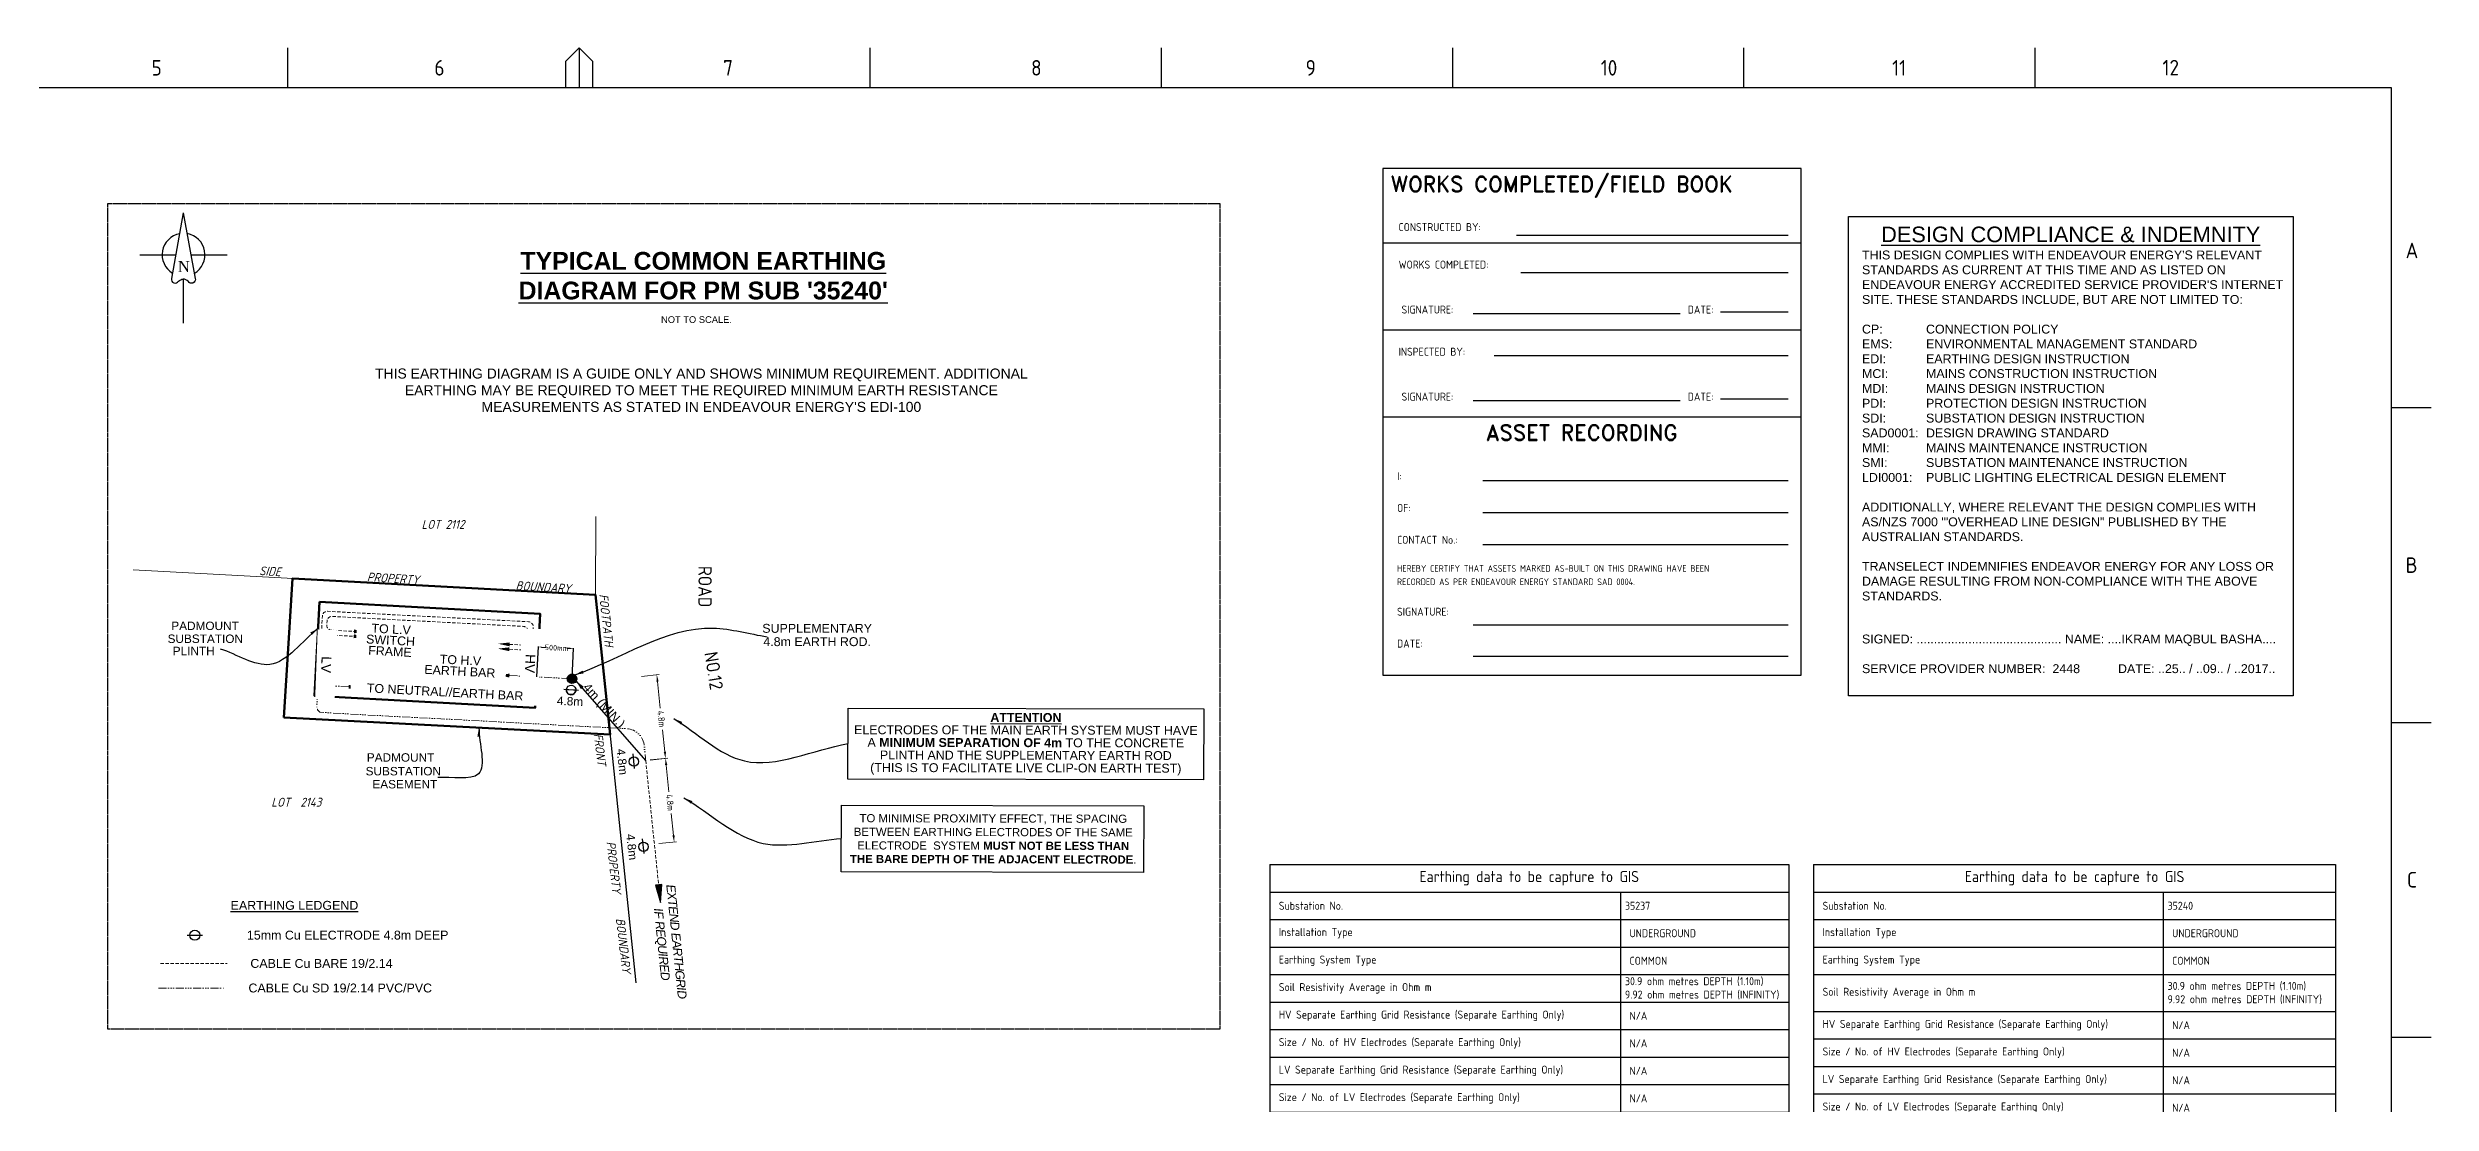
# Paper-space layout 'EARTHING' of a CAD drawing. Extents: x 6 to 839, y -116 to 471.
# Drawn here: x 303 to 839, y 233 to 471 of the extents above; entities that cross this region are included whole.
import ezdxf
from ezdxf.enums import TextEntityAlignment as Align

# ---------------------------------------------------------------- set-up
doc = ezdxf.new("R2010")
doc.units = 0
doc.header["$PDSIZE"] = -5
for name, pattern in [('ACAD_ISO14W100', [24, 12, -3, 0, -3, 0, -3, 0, -3]), ('Cable Exist OH', [1, 1, 0]), ('Cable Exist UG', [8.2, 4, -1.2, 1.8, -1.2]), ('DASHED', [0.75, 0.5, -0.25])]:
    doc.linetypes.add(name, pattern=pattern)
for name, color, linetype in [('_User_HV_Exist', 7, 'Continuous'), ('_User_LV_Exist', 7, 'Continuous'), ('Notes', 7, 'Continuous')]:
    doc.layers.add(name, color=color, linetype=linetype)
doc.styles.add('ARIAL', font='arial.ttf', dxfattribs={"height": 2})
doc.styles.add('Elec', font='romand__.ttf')
doc.styles.add('iecARIAL', font='arial.ttf', dxfattribs={"height": 2})
doc.styles.add('iecISOCP', font='isocp.shx')
doc.styles.add('iecNAME', font='times.ttf')
doc.styles.add('ISOCP', font='isocp.shx')
doc.styles.get("Standard").update_dxf_attribs({"font": 'isocp.shx'})
doc.dimstyles.new('ISO-25', dxfattribs={"dimtxt": 2.5, "dimasz": 2.5, "dimexe": 1.25, "dimexo": 0.625, "dimtad": 1, "dimtxsty": 'Standard', "dimcen": 2.5, "dimadec": 0, "dimazin": 0, "dimtfac": 1, "dimtmove": 0, "dimatfit": 3, "dimfxl": 1, "dimarcsym": 0})
doc.dimstyles.get("Standard").update_dxf_attribs({"dimtxt": 0.18, "dimasz": 0.18, "dimexe": 0.18, "dimexo": 0.0625, "dimgap": 0.09, "dimtad": 0, "dimtih": 1, "dimtoh": 1, "dimdec": 4, "dimzin": 0, "dimdsep": 46, "dimtxsty": 'Standard', "dimcen": 0.09, "dimadec": 0, "dimazin": 0, "dimtfac": 1, "dimtdec": 4, "dimtofl": 0, "dimtmove": 0, "dimatfit": 3, "dimfxl": 1, "dimtolj": 1, "dimtzin": 0, "dimarcsym": 0})
doc.dimstyles.new('UGT1', dxfattribs={"dimtxt": 2.5, "dimasz": 2, "dimexe": 1.25, "dimexo": 0.625, "dimgap": 1, "dimtad": 1, "dimjust": 1, "dimlfac": 1000, "dimtxsty": 'iecISOCP', "dimblk1": 'M05', "dimblk2": 'NONE', "dimsah": 1, "dimcen": 0, "dimse1": 1, "dimse2": 1, "dimadec": 0, "dimazin": 0, "dimtfac": 1, "dimtmove": 0, "dimatfit": 3, "dimfxl": 1, "dimarcsym": 0})

# ---------------------------------------------------------------- blocks, each defined once
blk = doc.blocks.new('ARROW')
blk.add_hatch(color=256).paths.add_polyline_path([(4, -0.64), (4, 0.75), (0, 0)])
for p, q in [((0, 0), (4, 0.75)), ((4, -0.64), (0, 0)), ((4, 0.75), (4, -0.64))]:
    blk.add_line(p, q)
blk = doc.blocks.new('_None')
for p, q in [((-224.12, 37.61), (50.97, 171.88)), ((50.97, 171.88), (136.74, -98.28)), ((136.74, -98.28), (-121.37, -162.18))]:
    blk.add_line(p, q)
blk = doc.blocks.new('M05')
blk.add_hatch(color=256).paths.add_polyline_path([(-2, 0), (-0.7, -0.75), (-0.7, 0.75)])
at = {"color": 1}
blk.add_lwpolyline([(-0.7, 0.75), (-0.7, -0.75), (-2, 0)], close=True, dxfattribs=at)
blk = doc.blocks.new('*D167')
at = {"layer": 'Defpoints', "color": 0, "transparency": 16777216}
for p in [(437.7, 310.29), (442.16, 310.76), (439.66, 291.48)]:
    blk.add_point(p, dxfattribs=at)
at = {"layer": 'Notes', "color": 0, "lineweight": 5, "transparency": 16777216}
for p, q in [((438.7, 310.4), (442.65, 310.81)), ((442.31, 309.26), (442.94, 303.26)), ((443.96, 293.44), (443.44, 298.38)), ((440.65, 291.59), (444.61, 292))]:
    blk.add_line(p, q, dxfattribs=at)
at = {"layer": 'Notes', "color": 0, "transparency": 16777216}
for points in [[(442.56, 309.29), (442.06, 309.24), (442.16, 310.76)], [(444.21, 293.46), (443.71, 293.41), (444.11, 291.95)]]:
    blk.add_solid(points, dxfattribs=at)
at = {"layer": 'Notes', "color": 0, "lineweight": 5, "transparency": 16777216, "insert": (443.19, 300.82), "char_height": 1.5, "attachment_point": 5, "rotation": 275.9336, "style": 'ISOCP'}
blk.add_mtext('4.8m', dxfattribs=at)
blk = doc.blocks.new('JPD_Box-20x10')
at = {"layer": 'Notes', "linetype": 'Continuous'}
blk.add_lwpolyline([(-10, -5), (10, -5), (10, 5), (-10, 5)], close=True, dxfattribs=at)
blk = doc.blocks.new('*D168')
at = {"layer": 'Defpoints', "color": 0, "transparency": 16777216}
for p in [(421.47, 335.41), (413.21, 329.06), (421.13, 328.67)]:
    blk.add_point(p, dxfattribs=at)
at = {"layer": 'Notes', "color": 0, "lineweight": -2, "transparency": 16777216}
for p, q in [((413.21, 329.09), (413.55, 335.9)), ((414.29, 335.77), (415.31, 335.72)), ((420.72, 335.45), (419.94, 335.49)), ((421.13, 328.7), (421.47, 335.5))]:
    blk.add_line(p, q, dxfattribs=at)
at = {"layer": 'Notes', "color": 0, "transparency": 16777216}
for points in [[(414.3, 335.9), (414.29, 335.65), (413.54, 335.81)], [(420.73, 335.58), (420.71, 335.33), (421.47, 335.41)]]:
    blk.add_solid(points, dxfattribs=at)
at = {"layer": 'Notes', "color": 0, "transparency": 16777216, "insert": (417.63, 335.61), "char_height": 1.25, "attachment_point": 5, "rotation": 357.1329}
blk.add_mtext('\\A1;500mm', dxfattribs=at)
blk = doc.blocks.new('*D172')
at = {"layer": 'Defpoints', "color": 0, "transparency": 16777216}
for p in [(435.75, 329.09), (440.21, 329.55), (437.71, 310.28)]:
    blk.add_point(p, dxfattribs=at)
at = {"layer": 'Notes', "color": 0, "lineweight": 5, "transparency": 16777216}
for p, q in [((436.75, 329.19), (440.71, 329.6)), ((440.36, 328.06), (440.99, 322.06)), ((442.01, 312.23), (441.5, 317.18)), ((438.7, 310.38), (442.66, 310.79))]:
    blk.add_line(p, q, dxfattribs=at)
at = {"layer": 'Notes', "color": 0, "transparency": 16777216}
for points in [[(440.61, 328.08), (440.12, 328.03), (440.21, 329.55)], [(442.26, 312.26), (441.76, 312.21), (442.16, 310.74)]]:
    blk.add_solid(points, dxfattribs=at)
at = {"layer": 'Notes', "color": 0, "lineweight": 5, "transparency": 16777216, "insert": (441.24, 319.62), "char_height": 1.5, "attachment_point": 5, "rotation": 275.9336, "style": 'ISOCP'}
blk.add_mtext('4.8m', dxfattribs=at)
blk = doc.blocks.new('NorthPnt 11(NP11)')
for p, q in [((-19.7, 0), (-3.5, 0)), ((3.3, 0), (19.7, 0)), ((-0.1, -10.9), (-0.1, -30.8))]:
    blk.add_line(p, q)
for points in [[(-0.1, 18.8), (-5.4, -10.7, 0.877048), (-2.3, -11.9, -0.1543), (-0.1, -10.9, 0.090511)], [(-0.1, 18.8), (5.3, -10.7, -0.877048), (2.1, -11.9, 0.1543), (-0.1, -10.9, -0.090511)]]:
    blk.add_lwpolyline(points, format="xyb")
for start, end in [(100.5988, 238.8643), (300.0994, 80.4374)]:
    blk.add_arc((0, 0), 9.64, start, end)
at = {"color": 7, "style": 'iecNAME'}
blk.add_text('N', height=5.02, dxfattribs=at).set_placement((-2.6, -7.8))
blk = doc.blocks.new('NOTE_WORKS-COMPLETED')
at = {"lineweight": -3}
for p, q in [((94.11, 97.2), (0, 97.2)), ((94.11, 77.62), (0, 77.62)), ((93.87, 58.03), (0, 58.03))]:
    blk.add_line(p, q, dxfattribs=at)
at = {"color": 7, "linetype": 'Continuous', "lineweight": -3}
for p, q in [((30, 99), (91.13, 99)), ((31, 90.55), (91.13, 90.55)), ((20.3, 81.37), (66.83, 81.37)), ((75.92, 81.71), (91.13, 81.71)), ((25, 71.88), (91.13, 71.88)), ((20.3, 61.78), (66.83, 61.78)), ((75.92, 62.13), (91.13, 62.13)), ((22.5, 43.79), (91.13, 43.79)), ((22.5, 36.59), (91.13, 36.59)), ((22.5, 29.42), (91.13, 29.42)), ((20.3, 11.37), (91.13, 11.37)), ((20.3, 4.28), (91.13, 4.28))]:
    blk.add_line(p, q, dxfattribs=at)
at = {"lineweight": -3}
blk.add_lwpolyline([(0, 0), (94.11, 0), (94.11, 113.95), (0, 113.95)], close=True, dxfattribs=at)
at = {"color": 7, "lineweight": -3, "style": 'Elec'}
blk.add_text('WORKS COMPLETED/FIELD BOOK', height=3.5, dxfattribs=at).set_placement((1.75, 110.45), align=Align.MIDDLE_LEFT)
at = {"color": 7, "lineweight": -3}
for s, p in [('CONSTRUCTED BY:', (3.51, 100.79)), ('WORKS COMPLETED:', (3.52, 92.34)), ('INSPECTED BY:', (3.52, 72.76))]:
    blk.add_text(s, height=1.79, dxfattribs=at).set_placement(p, align=Align.MIDDLE_LEFT)
for s, p in [('SIGNATURE:', (10, 82.23)), ('DATE:', (71.45, 82.23)), ('SIGNATURE:', (10, 62.65)), ('DATE:', (71.45, 62.65))]:
    blk.add_text(s, height=1.79, dxfattribs=at).set_placement(p, align=Align.MIDDLE_CENTER)
at = {"color": 7, "lineweight": -3, "style": 'Elec'}
blk.add_text('ASSET RECORDING', height=3.5, dxfattribs=at).set_placement((23.19, 56.32), align=Align.TOP_LEFT)
at = {"color": 7, "lineweight": -3, "insert": (3.17, 45.68), "char_height": 1.79, "width": 89.6105, "attachment_point": 1, "line_spacing_factor": 1.2}
blk.add_mtext('I:\\P\\POF:\\P\\PCONTACT No.:\\P{\\H0.83799x;\\PHEREBY CERTIFY THAT ASSETS MARKED AS-BUILT ON THIS DRAWING HAVE BEEN\\PRECORDED AS PER ENDEAVOUR ENERGY STANDARD SAD 0004.}\\P\\PSIGNATURE:\\P\\PDATE:', dxfattribs=at)
at = {"color": 7, "lineweight": -3}
for tag, p in [('CONSTRUCTEDBY', (32.92, 99.87)), ('WORKSCOMPLETED', (32.93, 91.44)), ('SIGNATURE', (23.86, 81.87)), ('DATE', (77.31, 82.21)), ('INSPECTEDBY', (25.68, 72.38)), ('DATE', (77.75, 62.63)), ('SIGNATURE', (24.59, 62.28)), ('ASSETRECORD', (28.77, 44.53)), ('ASSETRECORDOF', (28.5, 37.33)), ('CONTACTNO', (28.5, 30.15)), ('SIGNATURE', (31.79, 12.95)), ('DATE', (32, 5.02))]:
    blk.add_attdef(tag, p, '', height=1.79, dxfattribs=at)
blk = doc.blocks.new('*T225')
at = {"layer": 'Notes', "lineweight": -2, "transparency": 16777216}
for p, q in [((0, 0), (116.72, 0)), ((0, 0), (0, -123.73)), ((116.72, 0), (116.72, -123.73)), ((0, -6.19), (116.72, -6.19)), ((78.89, -6.19), (78.89, -123.73)), ((0, -12.37), (116.72, -12.37)), ((0, -18.56), (116.72, -18.56)), ((0, -24.75), (116.72, -24.75)), ((0, -30.93), (116.72, -30.93)), ((0, -37.12), (116.72, -37.12)), ((0, -43.31), (116.72, -43.31)), ((0, -49.49), (116.72, -49.49)), ((0, -55.68), (116.72, -55.68)), ((0, -61.87), (116.72, -61.87)), ((0, -68.05), (116.72, -68.05)), ((0, -74.24), (116.72, -74.24)), ((0, -80.43), (116.72, -80.43)), ((0, -86.61), (116.72, -86.61)), ((0, -92.8), (116.72, -92.8)), ((0, -98.99), (116.72, -98.99)), ((0, -105.17), (116.72, -105.17)), ((0, -111.36), (116.72, -111.36)), ((0, -117.54), (116.72, -117.54)), ((0, -123.73), (116.72, -123.73))]:
    blk.add_line(p, q, dxfattribs=at)
at = {"layer": 'Notes', "color": 0, "transparency": 16777216}
for s, insert, char_height, width, attachment_point in [('Earthing data to be capture to GIS', (58.36, -3.09), 2.5, 114.7151, 5), (' Substation No. ', (1, -9.28), 1.8, 76.8903, 4), ('35237', (79.89, -9.28), 1.8, 35.8248, 4), (' Installation Type', (1, -15.47), 1.8, 76.8903, 4), (' UNDERGROUND', (79.89, -15.47), 1.8, 35.8248, 4), (' Earthing System Type', (1, -21.65), 1.8, 76.8903, 4), (' COMMON', (79.89, -21.65), 1.8, 35.8248, 4), (' Soil Resistivity Average in Ohm m', (1, -27.84), 1.8, 76.8903, 4), ('30.9 ohm metres DEPTH (1.10m)\\P9.92 ohm metres DEPTH (INFINITY)', (79.89, -27.84), 1.8, 35.8248, 4), (' HV Separate Earthing Grid Resistance (Separate Earthing Only)', (1, -34.03), 1.8, 76.8903, 4), (' N/A', (79.89, -34.03), 1.8, 35.8248, 4), (' Size / No. of HV Electrodes (Separate Earthing Only)', (1, -40.21), 1.8, 76.8903, 4), (' N/A', (79.89, -40.21), 1.8, 35.8248, 4), (' LV Separate Earthing Grid Resistance (Separate Earthing Only)', (1, -46.4), 1.8, 76.8903, 4), (' N/A', (79.89, -46.4), 1.8, 35.8248, 4), (' Size / No. of LV Electrodes (Separate Earthing Only)', (1, -52.59), 1.8, 76.8903, 4), (' N/A', (79.89, -52.59), 1.8, 35.8248, 4), (' Combined Earth Resistance in Ohms (For Common Earthing)', (1, -58.77), 1.8, 76.8903, 4), ('1.56 ohm', (79.89, -58.77), 1.8, 35.8248, 4), (' Size / No. of Combined Electrodes (Common Earthing)', (1, -64.96), 1.8, 76.8903, 4), (' 2 x 4.8m', (79.89, -64.96), 1.8, 35.8248, 4), (' Size / No. of the Supplementary Electrode', (1, -71.15), 1.8, 76.8903, 4), (' 1 x 4.8m', (79.89, -71.15), 1.8, 35.8248, 4), (' Bonding Conductor Size in mm2 (Insulated / Bare)', (1, -77.33), 1.8, 76.8903, 4), (' INSULATED 19/2.14 PVC/PVC', (79.89, -77.33), 1.8, 35.8248, 4), (' Connection Type (CAD or Crimp)', (1, -83.52), 1.8, 76.8903, 4), (' Crimp', (79.89, -83.52), 1.8, 35.8248, 4), (' Ambient Temperature / Weather Condition', (1, -89.71), 1.8, 76.8903, 4), ('27 deg C', (79.89, -89.71), 1.8, 35.8248, 4), (' Date of Soil Test', (1, -95.89), 1.8, 76.8903, 4), ('30/03/2016', (79.89, -95.89), 1.8, 35.8248, 4), (' Insulated depth from Ground Level (in Metres)', (1, -102.08), 1.8, 76.8903, 4), (' NIL', (79.89, -102.08), 1.8, 35.8248, 4), (' Length of MEN Connection Cable (in Metres)', (1, -108.27), 1.8, 76.8903, 4), (' Total length of Earth Electrode System Cable (incl. Insulated & Bare in        Metres)', (1, -114.45), 1.8, 76.8903, 4), (' NIL', (79.89, -108.27), 1.8, 35.8248, 4), (' INSULATED: 12 (m)\\P BARE: 15(m)', (79.89, -114.45), 1.8, 35.8248, 4), (' Measured Earth Resistance in Ohms (to be measured by L1 ASP on commissioning)', (1, -120.64), 1.8, 76.8903, 4), ('  _ Ohm', (79.89, -120.64), 1.8, 35.8248, 4)]:
    blk.add_mtext(s, dxfattribs=dict(at, insert=insert, char_height=char_height, width=width, attachment_point=attachment_point))
blk = doc.blocks.new('A1_FRAME_TITLE')
at = {"layer": 'Notes', "linetype": 'Continuous'}
for p, q in [((351.17, 574.39), (351.17, 583.39)), ((413.68, 580.39), (416.68, 583.39)), ((413.68, 574.39), (413.68, 580.39)), ((416.68, 583.39), (416.68, 574.39)), ((416.68, 583.39), (419.68, 580.39)), ((419.68, 580.39), (419.68, 574.39)), ((482.19, 574.39), (482.19, 583.39)), ((547.7, 574.39), (547.7, 583.39)), ((613.21, 574.39), (613.21, 583.39)), ((678.72, 574.39), (678.72, 583.39)), ((744.23, 574.39), (744.23, 583.39)), ((833.35, 502.43), (824.35, 502.43)), ((824.37, 431.68), (833.35, 431.68)), ((824.35, 360.93), (833.35, 360.93))]:
    blk.add_line(p, q, dxfattribs=at)
at = {"layer": 'Notes', "color": 3, "linetype": 'Continuous'}
blk.add_line((824.37, 5.97), (824.37, 574.39), dxfattribs=at)
at = {"layer": 'Notes', "color": 3, "linetype": 'Continuous', "flags": 128}
blk.add_lwpolyline([(824.37, 574.39), (149.5, 574.39)], dxfattribs=at)
at = {"layer": 'Notes', "color": 7, "style": 'iecISOCP'}
for s, p in [('5', (320.5, 577.12)), ('6', (384.13, 577.12)), ('7', (449.08, 577.12)), ('8', (518.36, 577.12)), ('9', (580.11, 577.12)), ('10', (646.5, 577.12)), ('11', (712.06, 577.12)), ('12', (772.87, 577.16)), ('A', (827.58, 536.06)), ('B', (827.58, 465.31)), ('C', (827.87, 394.56))]:
    blk.add_text(s, height=3.5, dxfattribs=at).set_placement(p)
for tag, p in [('CAP_NO', (513.19, 43.46)), ('IE_NUM', (513.05, 37.81)), ('REF_No_1', (335.24, 32.31)), ('REF_1', (362.52, 32.31)), ('GEN_WO', (441.71, 31.76)), ('HV_SWITCH', (513.46, 32.16)), ('REF_No_2', (335.24, 26.31)), ('REF_2', (362.52, 26.31)), ('OH_WO', (441.71, 25.81)), ('UBD_REF', (513.05, 25.83)), ('REF_No_3', (335.24, 20.31)), ('REF_3', (362.52, 20.31)), ('UG_WO', (441.71, 20.05)), ('GIS_MAP_No', (513.05, 20.04)), ('REF_No_4', (335.24, 14.31)), ('REF_4', (362.52, 14.31)), ('SUB_WO', (441.71, 13.81)), ('HV_OP_DIAG', (513.33, 14.2)), ('LGA', (512.95, 7.78))]:
    blk.add_attdef(tag, p, '', height=2.5, dxfattribs=at)
at = {"layer": 'Notes', "style": 'iecISOCP'}
for tag, p in [('T1', (684.37, 39.47)), ('T2', (684.37, 34.35)), ('T3', (684.37, 28.92)), ('T4', (684.37, 23.66)), ('T5', (684.37, 18.23)), ('T6', (684.37, 12.97))]:
    blk.add_attdef(tag, text='', height=3.5, dxfattribs=at).set_placement(p, align=Align.CENTER)
at = {"layer": 'Notes', "color": 7, "style": 'iecISOCP'}
for tag, p in [('scale', (567.76, 33.27)), ('DRAWN', (567.76, 24.93)), ('DATE', (567.76, 16.88)), ('DESIGN', (605.62, 9.15))]:
    blk.add_attdef(tag, text='', height=2.5, dxfattribs=at).set_placement(p, align=Align.CENTER)
at = {"layer": 'Notes', "color": 4, "style": 'iecISOCP'}
blk.add_attdef('NUM', text='', height=7, dxfattribs=at).set_placement((792.37, 20.12), align=Align.MIDDLE_CENTER)
at = {"layer": 'Notes', "color": 1, "style": 'iecISOCP'}
blk.add_attdef('REV', text='', height=5, dxfattribs=at).set_placement((820.05, 17.1), align=Align.CENTER)
at = {"layer": 'Notes', "color": 7, "style": 'iecISOCP'}
for tag, p in [('NS', (790.71, 8.12)), ('SHTS', (805.41, 8.12))]:
    blk.add_attdef(tag, text='', height=2.5, dxfattribs=at).set_placement(p, align=Align.MIDDLE)
at = {"layer": 'Notes', "style": 'iecISOCP'}
blk.add_attdef('ExportID', (9.08, 2.39), '', height=2.5, dxfattribs=at)
at = {"layer": 'Notes', "style": 'iecISOCP', "flags": 1}
for tag, p in [('ProjectType', (14.17, -26.8)), ('ProjectNumber', (23.56, -26.82)), ('DrawingNumber', (35.51, -26.8)), ('ProjectDescription', (47.56, -26.83)), ('ExportDate', (60.28, -26.79)), ('ExportUserName', (69.15, -26.8)), ('DesignerCompanyName', (81.48, -26.79)), ('ExportAreaOfInterest', (97.1, -26.81)), ('GIS_SUCCESS', (112, -26.78)), ('CAD_SUCCESS', (121.79, -26.78)), ('DEPOTCODE', (132.11, -26.88)), ('ExportCategories', (140.08, -26.8)), ('Comments', (154.38, -26.88))]:
    blk.add_attdef(tag, p, '', height=1, dxfattribs=at)
blk = doc.blocks.new('*T250')
at = {"layer": 'Notes', "lineweight": -2, "transparency": 16777216}
for p, q in [((0, 0), (117.41, 0)), ((0, 0), (0, -125.84)), ((117.41, 0), (117.41, -125.84)), ((0, -6.19), (117.41, -6.19)), ((78.63, -6.19), (78.63, -125.84)), ((0, -12.37), (117.41, -12.37)), ((0, -18.56), (117.41, -18.56)), ((0, -24.75), (117.41, -24.75)), ((0, -33.04), (117.41, -33.04)), ((0, -39.23), (117.41, -39.23)), ((0, -45.41), (117.41, -45.41)), ((0, -51.6), (117.41, -51.6)), ((0, -57.79), (117.41, -57.79)), ((0, -63.97), (117.41, -63.97)), ((0, -70.16), (117.41, -70.16)), ((0, -76.35), (117.41, -76.35)), ((0, -82.53), (117.41, -82.53)), ((0, -88.72), (117.41, -88.72)), ((0, -94.91), (117.41, -94.91)), ((0, -101.09), (117.41, -101.09)), ((0, -107.28), (117.41, -107.28)), ((0, -113.47), (117.41, -113.47)), ((0, -119.65), (117.41, -119.65)), ((0, -125.84), (117.41, -125.84))]:
    blk.add_line(p, q, dxfattribs=at)
at = {"layer": 'Notes', "color": 0, "transparency": 16777216}
for s, insert, char_height, width, attachment_point in [('Earthing data to be capture to GIS', (58.71, -3.09), 2.5, 115.4144, 5), (' Substation No. ', (1, -9.28), 1.8, 76.6348, 4), ('35240', (79.63, -9.28), 1.8, 36.7796, 4), (' Installation Type', (1, -15.47), 1.8, 76.6348, 4), (' UNDERGROUND', (79.63, -15.47), 1.8, 36.7796, 4), (' Earthing System Type', (1, -21.65), 1.8, 76.6348, 4), (' COMMON', (79.63, -21.65), 1.8, 36.7796, 4), ('30.9 ohm metres DEPTH (1.10m)\\P9.92 ohm metres DEPTH (INFINITY)', (79.63, -28.89), 1.8, 36.7796, 4), (' Soil Resistivity Average in Ohm m', (1, -28.89), 1.8, 76.6348, 4), (' HV Separate Earthing Grid Resistance (Separate Earthing Only)', (1, -36.13), 1.8, 76.6348, 4), (' N/A', (79.63, -36.13), 1.8, 36.7796, 4), (' Size / No. of HV Electrodes (Separate Earthing Only)', (1, -42.32), 1.8, 76.6348, 4), (' N/A', (79.63, -42.32), 1.8, 36.7796, 4), (' LV Separate Earthing Grid Resistance (Separate Earthing Only)', (1, -48.51), 1.8, 76.6348, 4), (' N/A', (79.63, -48.51), 1.8, 36.7796, 4), (' Size / No. of LV Electrodes (Separate Earthing Only)', (1, -54.69), 1.8, 76.6348, 4), (' N/A', (79.63, -54.69), 1.8, 36.7796, 4), (' Combined Earth Resistance in Ohms (For Common Earthing)', (1, -60.88), 1.8, 76.6348, 4), ('1.56 ohm', (79.63, -60.88), 1.8, 36.7796, 4), (' Size / No. of Combined Electrodes (Common Earthing)', (1, -67.07), 1.8, 76.6348, 4), (' 2 x 4.8m', (79.63, -67.07), 1.8, 36.7796, 4), (' Size / No. of the Supplementary Electrode', (1, -73.25), 1.8, 76.6348, 4), (' 1 x 4.8m', (79.63, -73.25), 1.8, 36.7796, 4), (' Bonding Conductor Size in mm2 (Insulated / Bare)', (1, -79.44), 1.8, 76.6348, 4), (' INSULATED 19/2.14 PVC/PVC', (79.63, -79.44), 1.8, 36.7796, 4), (' Connection Type (CAD or Crimp)', (1, -85.63), 1.8, 76.6348, 4), (' Crimp', (79.63, -85.63), 1.8, 36.7796, 4), (' Ambient Temperature / Weather Condition', (1, -91.81), 1.8, 76.6348, 4), ('27 deg C', (79.63, -91.81), 1.8, 36.7796, 4), (' Date of Soil Test', (1, -98), 1.8, 76.6348, 4), ('30/03/2016', (79.63, -98), 1.8, 36.7796, 4), (' Insulated depth from Ground Level (in Metres)', (1, -104.19), 1.8, 76.6348, 4), (' NIL', (79.63, -104.19), 1.8, 36.7796, 4), (' Length of MEN Connection Cable (in Metres)', (1, -110.37), 1.8, 76.6348, 4), (' NIL', (79.63, -110.37), 1.8, 36.7796, 4), (' Total length of Earth Electrode System Cable (incl. Insulated & Bare in        Metres)', (1, -116.56), 1.8, 76.6348, 4), (' INSULATED: 12 (m)\\P BARE: 15(m)', (79.63, -116.56), 1.8, 36.7796, 4), (' Measured Earth Resistance in Ohms (to be measured by L1 ASP on commissioning)', (1, -122.75), 1.8, 76.6348, 4), ('  _ Ohm', (79.63, -122.75), 1.8, 36.7796, 4)]:
    blk.add_mtext(s, dxfattribs=dict(at, insert=insert, char_height=char_height, width=width, attachment_point=attachment_point))
blk = doc.blocks.new('NOTE_DESIGN-COMPLIANCE')
at = {"layer": 'Notes'}
blk.add_lwpolyline([(0, 100.5), (100, 100.5), (100, -7.25), (0, -7.25)], close=True, dxfattribs=at)
at = {"layer": 'Notes', "style": 'ARIAL'}
blk.add_text('%%UDESIGN COMPLIANCE & INDEMNITY', height=3.5, dxfattribs=at).set_placement((50, 96.5), align=Align.MIDDLE_CENTER)
at = {"layer": 'Notes', "insert": (3.04, 92.87), "char_height": 1.8, "width": 95.3823, "attachment_point": 1, "style": 'ARIAL'}
blk.add_mtext('\\pt14.4;{\\H1.1111x;THIS DESIGN COMPLIES WITH ENDEAVOUR ENERGY\'S RELEVANT STANDARDS AS CURRENT AT THIS TIME AND AS LISTED ON ENDEAVOUR ENERGY ACCREDITED SERVICE PROVIDER\'S INTERNET SITE. THESE STANDARDS INCLUDE, BUT ARE NOT LIMITED TO:\\P\\PCP:^ICONNECTION POLICY\\PEMS:^IENVIRONMENTAL MANAGEMENT STANDARD\\PEDI:^IEARTHING DESIGN INSTRUCTION\\PMCI:^IMAINS CONSTRUCTION INSTRUCTION\\PMDI:^IMAINS DESIGN INSTRUCTION\\PPDI:^IPROTECTION DESIGN INSTRUCTION\\PSDI:^ISUBSTATION DESIGN INSTRUCTION\\PSAD0001:^IDESIGN DRAWING STANDARD\\PMMI:^IMAINS MAINTENANCE INSTRUCTION\\PSMI:^ISUBSTATION MAINTENANCE INSTRUCTION\\PLDI0001:^IPUBLIC LIGHTING ELECTRICAL DESIGN ELEMENT\\P\\PADDITIONALLY, WHERE RELEVANT THE DESIGN COMPLIES WITH\\PAS/NZS 7000 \'"OVERHEAD LINE DESIGN" PUBLISHED BY THE AUSTRALIAN STANDARDS.\\P\\PTRANSELECT INDEMNIFIES ENDEAVOR ENERGY FOR ANY LOSS OR DAMAGE RESULTING FROM NON-COMPLIANCE WITH THE ABOVE STANDARDS.\\P\\P}\\P{\\H1.1111x;SIGNED: .......................................... NAME: ....IKRAM MAQBUL BASHA....\\P\\PSERVICE PROVIDER NUMBER:  2448           DATE: ..25.. / ..09.. / ..2017..}', dxfattribs=at)

psp = doc.layouts.new('EARTHING')

# ---------------------------------------------------------------- hatches: boundary and pattern name
at = {"layer": 'Notes'}
h = psp.add_hatch(color=256, dxfattribs=at)
edge = h.paths.add_edge_path()
edge.add_ellipse((421.13098, 328.6663), major_axis=(-0.50767, -0.94048), ratio=1, start_angle=0, end_angle=360)
h = psp.add_hatch(color=256, dxfattribs=at)
edge = h.paths.add_edge_path()
edge.add_ellipse((437.66711, 310.27331), major_axis=(0.90948, -0.56132), ratio=1, start_angle=225, end_angle=585)
h = psp.add_hatch(color=256, dxfattribs=at)
edge = h.paths.add_edge_path()
edge.add_ellipse((439.62866, 291.42242), major_axis=(0.90948, -0.56132), ratio=1, start_angle=225, end_angle=585)

# ---------------------------------------------------------------- linework, layer by layer
at = {"layer": '_User_LV_Exist', "color": 7, "linetype": 'Cable Exist UG', "flags": 128}
psp.add_lwpolyline([(405.469, 348.63081), (426.44012, 347.49444), (426.51124, 346.78648), (427.51141, 337.17258)], dxfattribs=at)
at = {"layer": 'Notes', "linetype": 'Continuous', "lineweight": 15, "ltscale": 0.5}
for p, q in [((426.45584, 365.14263), (426.44021, 347.49446)), ((426.44021, 347.49446), (322.37942, 353.13717))]:
    psp.add_line(p, q, dxfattribs=at)
at = {"layer": 'Notes', "color": 7}
for p, q in [((426.44021, 347.49363), (435.48866, 260.31215)), ((437.70942, 310.278), (422.07146, 328.15863))]:
    psp.add_line(p, q, dxfattribs=at)
at = {"layer": 'Notes'}
for p, q in [((422.5692, 326.05067), (419.2485, 326.21987)), ((435.20914, 308.49328), (434.84709, 311.79851)), ((437.37288, 289.33633), (437.01083, 292.64156)), ((334.51886, 270.99593), (338.01886, 270.99593))]:
    psp.add_line(p, q, dxfattribs=at)
at = {"layer": 'Notes', "color": 8, "linetype": 'DASHED', "lineweight": 9, "ltscale": 1.5}
psp.add_line((328.54537, 264.63539), (343.54537, 264.63539), dxfattribs=at)
at = {"layer": 'Notes', "color": 8, "linetype": 'ACAD_ISO14W100', "lineweight": 9, "ltscale": 0.15}
psp.add_line((328.11702, 259.11259), (343.11702, 259.11259), dxfattribs=at)
at = {"layer": 'Notes', "lineweight": 50}
psp.add_lwpolyline([(356.29594, 319.95274), (357.33604, 336.61686), (358.24256, 351.19242), (426.4402, 347.49446), (429.69635, 316.1208), (356.29594, 319.95274)], dxfattribs=at)
psp.add_lwpolyline([(364.35484, 345.92432), (413.97204, 343.24022), (412.82897, 322.10986), (363.21177, 324.79397)], close=True, dxfattribs=at)
at = {"layer": 'Notes', "color": 8, "linetype": 'DASHED', "lineweight": 9, "ltscale": 1.5, "flags": 128}
for points in [[(407.04042, 335.29076), (409.82137, 335.14661), (411.01907, 335.08453, 0.414213562), (412.17453, 336.12611), (412.39195, 340.32063, 0.414213562), (411.35037, 341.4761), (366.12134, 343.8205, 0.414213562), (364.96587, 342.77892), (364.80539, 339.68293, 0.414213562), (365.84698, 338.52746), (372.91217, 338.16124)], [(407.09736, 336.38928), (409.97748, 336.23999, 0.414213562), (411.13295, 337.28158), (411.23649, 339.27904, 0.414213562), (410.1949, 340.43451), (367.16292, 342.66504, 0.414213562), (366.00746, 341.62345), (365.96086, 340.72451, 0.414213562), (367.00244, 339.56905), (372.96911, 339.25977)]]:
    psp.add_lwpolyline(points, format="xyb", dxfattribs=at)
at = {"layer": 'Notes', "color": 8, "linetype": 'ACAD_ISO14W100', "lineweight": 9, "ltscale": 0.15, "flags": 128}
psp.add_lwpolyline([(370.89334, 326.84971), (364.86791, 327.1691, 0.234571834), (363.86162, 324.9797), (363.71665, 322.64877, 0.272434586), (364.38039, 321.12737), (371.27828, 320.71028), (433.46985, 317.43905, -0.376948176), (437.37298, 313.5196), (437.74594, 309.92615)], format="xyb", dxfattribs=at)
psp.add_lwpolyline([(407.05207, 329.3714), (421.13098, 328.6663)], dxfattribs=at)
at = {"layer": 'Notes'}
psp.add_lwpolyline([(419.8414, 326.18795, 1), (421.9763, 326.08258)], format="xyb", close=True, dxfattribs=at)
at = {"layer": 'Notes', "color": 8, "linetype": 'DASHED', "lineweight": 9, "ltscale": 1.5, "flags": 128}
psp.add_lwpolyline([(437.70942, 310.278), (441.02148, 278.36644)], dxfattribs=at)
at = {"layer": 'Notes'}
psp.add_circle((336.26886, 270.99593), 1.125, dxfattribs=at)
for centre, major_axis, start_param, end_param in [((420.9195, 326.13466), (-0.91031, 0.55997), 5.497787144, 11.780972451), ((421.13098, 328.6663), (0.94048, -0.50767), 3.926990817, 10.210176124), ((435.03995, 310.03785), (-0.40667, -0.98836), 5.497787144, 11.780972451), ((437.20369, 290.8809), (-0.40667, -0.98836), 5.497787144, 11.780972451)]:
    psp.add_ellipse(centre, major_axis=major_axis, ratio=1, start_param=start_param, end_param=end_param, dxfattribs=at)
at = {"layer": 'Notes', "linetype": 'ACAD_ISO14W100', "ltscale": 0.5}
for points in [[(372.00743, 337.77214), (374.63897, 338.07174), (372.05251, 338.6418)], [(372.06437, 338.87066), (374.69591, 339.17026), (372.10945, 339.74033)], [(407.01788, 334.85592), (404.43142, 335.42599), (407.06296, 335.72559)], [(407.07482, 335.95445), (404.48836, 336.52452), (407.1199, 336.82412)], [(370.86988, 326.41492), (373.50204, 326.70897), (370.91679, 327.28449)], [(407.02943, 328.93657), (404.44311, 329.50726), (407.07472, 329.80622)]]:
    psp.add_solid(points, dxfattribs=at)
at = {"layer": 'Notes', "color": 7}
psp.add_solid([(423.77168, 326.84717), (423.1269, 326.31924), (422.07146, 328.15863)], dxfattribs=at)

# ---------------------------------------------------------------- block references
for name, p in [('*T225', (578.10155, 286.89938)), ('*T250', (700.42767, 286.89938))]:
    psp.add_blockref(name, p)
at = {"layer": 'Notes'}
psp.add_blockref('NOTE_WORKS-COMPLETED', (603.55918, 329.43136), dxfattribs=at)
at = {"layer": 'Notes', "lineweight": 0, "xscale": 0.4999999999999994, "yscale": 0.4999999999999994, "zscale": 0.75}
psp.add_blockref('NorthPnt 11(NP11)', (333.7347, 423.98078, -3.06395), dxfattribs=at)
at = {"layer": 'Notes', "color": 0, "lineweight": -3}
psp.add_blockref('NOTE_DESIGN-COMPLIANCE', (708.27647, 332.07195), dxfattribs=at)
at = {"layer": 'Notes', "xscale": -3.4, "yscale": 1.5, "zscale": 1.1111111111111, "rotation": 359.8764914367334}
psp.add_blockref('JPD_Box-20x10', (515.71966, 292.64522), dxfattribs=at)
at = {"layer": 'Notes', "xscale": -1, "rotation": 276.6793403122247}
psp.add_blockref('ARROW', (441.02148, 278.36644), dxfattribs=at)

# ---------------------------------------------------------------- texts
at = {"layer": 'Notes', "color": 7, "style": 'ARIAL'}
psp.add_text('NOT TO SCALE.', height=1.5, dxfattribs=at).set_placement((449.12803, 408.21845), align=Align.BOTTOM_CENTER)
at = {"layer": 'Notes', "color": 9, "linetype": 'DASHED', "lineweight": 9, "ltscale": 0.5, "style": 'iecISOCP', "oblique": 15}
for s, p in [('LOT 2112', (392.10397, 363.35691)), ('LOT  2143', (359.11547, 300.89962))]:
    psp.add_text(s, height=2, dxfattribs=at).set_placement(p, align=Align.MIDDLE_CENTER)
for s, rotation, p in [('SIDE                 PROPERTY                   BOUNDARY', 356.6977013, (385.8229, 350.94144)), ('FOOTPATH', 276.1403485, (428.82555, 341.84634)), ('FRONT               PROPERTY', 276.7, (429.09866, 298.38868)), ('BOUNDARY', 276.7, (432.69658, 268.67172))]:
    psp.add_text(s, height=2, rotation=rotation, dxfattribs=at).set_placement(p, align=Align.MIDDLE_CENTER)
at = {"layer": 'Notes'}
for s, rotation, p in [('ROAD', 269.9984831, (451.0637, 349.38114)), ('NO.12', 279.1121716, (453.02349, 330.45637))]:
    psp.add_text(s, height=3, rotation=rotation, dxfattribs=at).set_placement(p, align=Align.MIDDLE_CENTER)
at = {"layer": 'Notes', "style": 'ARIAL'}
for s, p in [('SUBSTATION', (330.14785, 336.70291)), ('PADMOUNT', (330.98285, 339.60623)), ('PLINTH', (331.30512, 333.95316)), ('PADMOUNT', (374.96382, 310.00947)), ('SUBSTATION', (374.69419, 306.92931)), ('EASEMENT', (376.21847, 304.00032))]:
    psp.add_text(s, height=1.9, dxfattribs=at).set_placement(p)
at = {"layer": 'Notes', "color": 7, "style": 'ARIAL'}
for s, p in [('SUPPLEMENTARY', (463.92981, 338.9943)), ('4.8m EARTH ROD.', (464.15854, 335.99754))]:
    psp.add_text(s, height=2, dxfattribs=at).set_placement(p)
psp.add_text('4m (MIN.)', height=2, rotation=312.3602325, dxfattribs=at).set_placement((423.44929, 326.58321))
at = {"layer": 'Notes', "style": 'ARIAL'}
for rotation, p in [(357.3046283, (417.68726, 322.80252)), (276.6339872, (431.14003, 312.81192)), (276.6339872, (433.30376, 293.65497))]:
    psp.add_text('4.8m', height=1.9, rotation=rotation, dxfattribs=at).set_placement(p)
at = {"layer": 'Notes', "insert": (450.6413, 424.62387), "char_height": 4, "width": 114.8118819, "attachment_point": 2, "style": 'ARIAL'}
psp.add_mtext("{\\fArial|b1|i0|c0|p34;\\LTYPICAL COMMON EARTHING ^JDIAGRAM FOR PM SUB '35240'}", dxfattribs=at)
at = {"layer": 'Notes', "linetype": 'Continuous', "insert": (450.22171, 395.39602), "char_height": 5.625, "width": 152.0394207, "attachment_point": 5, "style": 'iecARIAL'}
psp.add_mtext("{\\H0.4x;\\PTHIS EARTHING DIAGRAM IS A GUIDE ONLY AND SHOWS MINIMUM REQUIREMENT. ADDITIONAL EARTHING MAY BE REQUIRED TO MEET THE REQUIRED MINIMUM EARTH RESISTANCE MEASUREMENTS AS STATED IN ENDEAVOUR ENERGY'S EDI-100}", dxfattribs=at)
at = {"layer": 'Notes', "insert": (438.13033, 285.06056), "char_height": 2, "attachment_point": 7, "rotation": 275.9239223, "style": 'ARIAL'}
psp.add_mtext_dynamic_manual_height_columns('\\pi3.169;{\\fArial|b0|i1|c0|p34;\\T0.9;EXTEND EARTHGRID\\P\\pi8.1574;IF REQUIRED}', width=32.7827573, gutter_width=1, heights=[0], dxfattribs=at)
at = {"layer": 'Notes', "char_height": 2, "style": 'ARIAL'}
for s, insert, attachment_point in [('{\\LEARTHING LEDGEND}', (358.69069, 277.69836), 5), ('15mm Cu ELECTRODE 4.8m DEEP ', (347.99136, 271.00621), 4), (' CABLE Cu BARE 19/2.14', (347.99136, 264.63539), 4), (' CABLE Cu SD 19/2.14 PVC/PVC', (347.56301, 259.11259), 4)]:
    psp.add_mtext(s, dxfattribs=dict(at, insert=insert, attachment_point=attachment_point))

# ---------------------------------------------------------------- dimensions: what is measured, and where the dimension line sits
at = {"layer": 'Notes', "color": 8, "lineweight": 5}
for base, p1, p2, picture, middle in [((440.20931, 329.54972), (437.70942, 310.278), (435.75458, 329.08673), '*D172', (441.24166, 319.61694)), ((442.15719, 310.75589), (439.6573, 291.48417), (437.70245, 310.2929), '*D167', (443.18953, 300.82311))]:
    dim = psp.add_linear_dim(base=base, p1=p1, p2=p2, angle=95.9336106, text='4.8m', dimstyle='ISO-25', override={"dimtxt": 1.5, "dimasz": 1.5, "dimexe": 0.5, "dimexo": 1, "dimtad": 0, "dimtxsty": 'ISOCP', "dimlwd": 5, "dimlwe": 5}, dxfattribs=at)
    dim.commit()
    dim.dimension.update_dxf_attribs({"geometry": picture, "text_midpoint": middle, "dimtype": 161})

# ---------------------------------------------------------------- leaders
at = {"layer": 'Notes', "color": 8, "lineweight": 15, "path_type": 1}
for points in [[(364.03203, 339.9569), (353.14723, 331.86158), (342.07598, 335.32778)], [(421.74589, 329.54044), (452.908, 340.04859), (465.03642, 338.07824)], [(400.1931, 317.64602), (400.05481, 307.24978), (390.93926, 306.42461)], [(444.04411, 319.6847), (459.89719, 310.17777), (483.22143, 314.07031)], [(446.31196, 301.85912), (464.1324, 291.65226), (481.71974, 292.71851)]]:
    psp.add_leader(points, dimstyle='UGT1', override={"dimasz": 2, "dimlwd": 15}, dxfattribs=at)

# ---------------------------------------------------------------- next in the draw order: texts
at = {"layer": 'Notes', "color": 0, "width": 13.4652449, "attachment_point": 5, "line_spacing_factor": 0.75, "style": 'iecARIAL', "bg_fill": 2}
for s, insert, char_height, rotation in [('LV', (365.8301, 331.83172), 2.2, 267.8919809), ('TO L.V\\PSWITCH\\PFRAME', (380.30626, 337.31798), 2, 356.9035339), ('HV', (411.71656, 332.06489), 2.2, 267.8919809)]:
    psp.add_mtext(s, dxfattribs=dict(at, insert=insert, char_height=char_height, rotation=rotation))
at = {"layer": 'Notes', "color": 0, "insert": (523.22133, 313.98409), "char_height": 2, "width": 77.5487275, "attachment_point": 5, "rotation": 359.8764914, "line_spacing_factor": 0.85, "style": 'iecARIAL', "bg_fill": 3, "box_fill_scale": 1.5, "bg_fill_color": 256, "bg_fill_transparency": 0}
psp.add_mtext('{\\fArial|b1|i0|c0|p34;\\LATTENTION}\\PELECTRODES OF THE MAIN EARTH SYSTEM MUST HAVE A {\\fArial|b1|i0|c0|p34;MINIMUM SEPARATION OF 4m} TO THE CONCRETE PLINTH AND THE SUPPLEMENTARY EARTH ROD\\P(THIS IS TO FACILITATE LIVE CLIP-ON EARTH TEST)', dxfattribs=at)
at = {"layer": 'Notes', "insert": (515.71966, 292.64522), "char_height": 2, "width": 64.535645, "attachment_point": 5, "rotation": 359.8764914, "style": 'iecARIAL', "bg_fill": 3, "box_fill_scale": 1.5, "bg_fill_color": 256, "bg_fill_transparency": 5241164}
psp.add_mtext('\\pl0.33334;{\\H0.91667x;TO MINIMISE PROXIMITY EFFECT, THE SPACING \\PBETWEEN EARTHING ELECTRODES OF THE SAME \\PELECTRODE  SYSTEM \\fArial|b1|i0|c0|p34;MUST NOT BE LESS THAN\\PTHE BARE DEPTH OF THE ADJACENT ELECTRODE\\fArial|b0|i0|c0|p34;.\\P}', dxfattribs=at)

# ---------------------------------------------------------------- next in the draw order: block references
at = {"layer": 'Notes', "xscale": -3.999999999999995, "yscale": 1.6, "zscale": 0.8333333333333333, "rotation": 359.8764914367334}
psp.add_blockref('JPD_Box-20x10', (523.22133, 313.98409), dxfattribs=at)

# ---------------------------------------------------------------- next in the draw order: texts
at = {"layer": 'Notes', "color": 0, "insert": (395.9628, 331.60242), "char_height": 2, "width": 18.7481818, "attachment_point": 5, "rotation": 356.9035339, "line_spacing_factor": 0.75, "style": 'iecARIAL', "bg_fill": 2}
psp.add_mtext('TO H.V\\PEARTH BAR', dxfattribs=at)

# ---------------------------------------------------------------- next in the draw order: texts
at = {"layer": 'Notes', "color": 0, "insert": (392.57525, 325.67494), "char_height": 2, "width": 40.5239697, "attachment_point": 5, "rotation": 356.98957, "line_spacing_factor": 0.75, "style": 'iecARIAL', "bg_fill": 2}
psp.add_mtext('TO NEUTRAL//EARTH BAR', dxfattribs=at)

# ---------------------------------------------------------------- next in the draw order: linework, layer by layer
at = {"layer": '_User_HV_Exist', "color": 7, "linetype": 'Cable Exist OH'}
psp.add_lwpolyline([(316.70497, 435.51532), (566.88526, 435.51532), (566.88526, 249.86393), (316.70497, 249.86393)], close=True, dxfattribs=at)

# ---------------------------------------------------------------- next in the draw order: block references
at = {"layer": 'Notes'}
psp.add_blockref('A1_FRAME_TITLE', (6.04097, -112.84735), dxfattribs=at)

# ---------------------------------------------------------------- next in the draw order: dimensions: what is measured, and where the dimension line sits
at = {"layer": 'Notes', "color": 7}
dim = psp.add_linear_dim(base=(421.46897, 335.415), p1=(413.20512, 329.06324), p2=(421.13098, 328.6663), angle=357.1329049, text='500mm', dimstyle='Standard', override={"dimscale": 0.5, "dimtxt": 2.5, "dimasz": 1.5, "dimtih": 0, "dimtoh": 0, "dimzin": 8}, dxfattribs=at)
dim.commit()
dim.dimension.update_dxf_attribs({"geometry": '*D168', "text_midpoint": (417.62544, 335.60749), "dimtype": 161})

doc.saveas('drawing.dxf')
